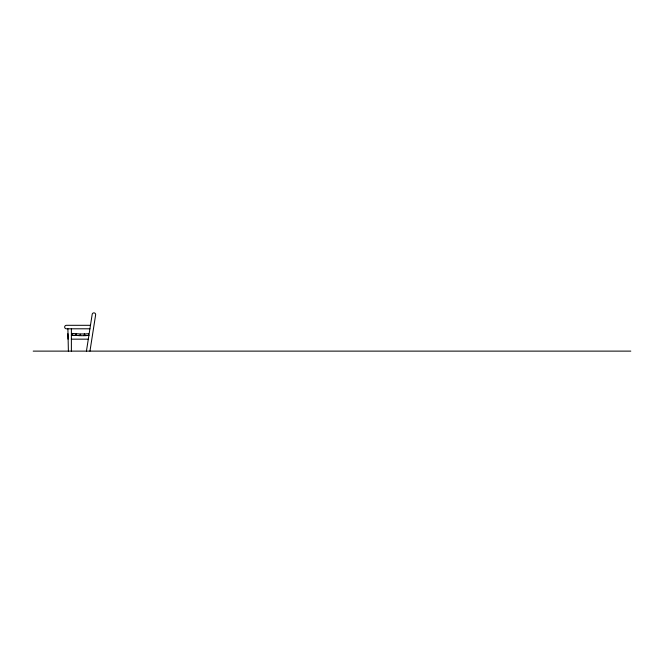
<?xml version="1.0" encoding="UTF-8"?>
<svg xmlns="http://www.w3.org/2000/svg" width="664" height="664" viewBox="0 0 664 664"><rect width="100%" height="100%" fill="white"/><g stroke="black" fill="none" stroke-linecap="round" stroke-linejoin="round"><path stroke-width="1" d="M86.436 351.123L92.188 314.329A1.743 1.743 0 0 1 94.18 312.877A1.743 1.743 0 0 1 95.633 314.869L89.964 351.123M90.47 325.31L66.4 325.31A1.743 1.743 0 0 0 64.657 327.053A1.743 1.743 0 0 0 66.4 328.796L89.922 328.796M71.38 335.428L80.651 335.428M83.739 335.428L88.885 335.428M71.38 339.163L88.304 339.163M33.2 351.123L630.8 351.123M71.621 333.428L71.745 335.171M67.894 333.693L68.019 339.163M67.894 328.796L68.392 351.123M71.38 328.796L71.38 351.123M72.119 333.428L72.002 335.171L75.729 335.428L75.845 333.693L72.119 333.428M76.352 333.693L76.235 335.428L79.962 335.693L80.078 333.95L76.352 333.693M88.544 333.693L84.818 333.95L84.942 335.693L88.669 335.428L88.544 333.693M84.32 333.95L80.585 333.95L80.585 335.693L84.32 335.693L84.32 333.95"/></g></svg>
